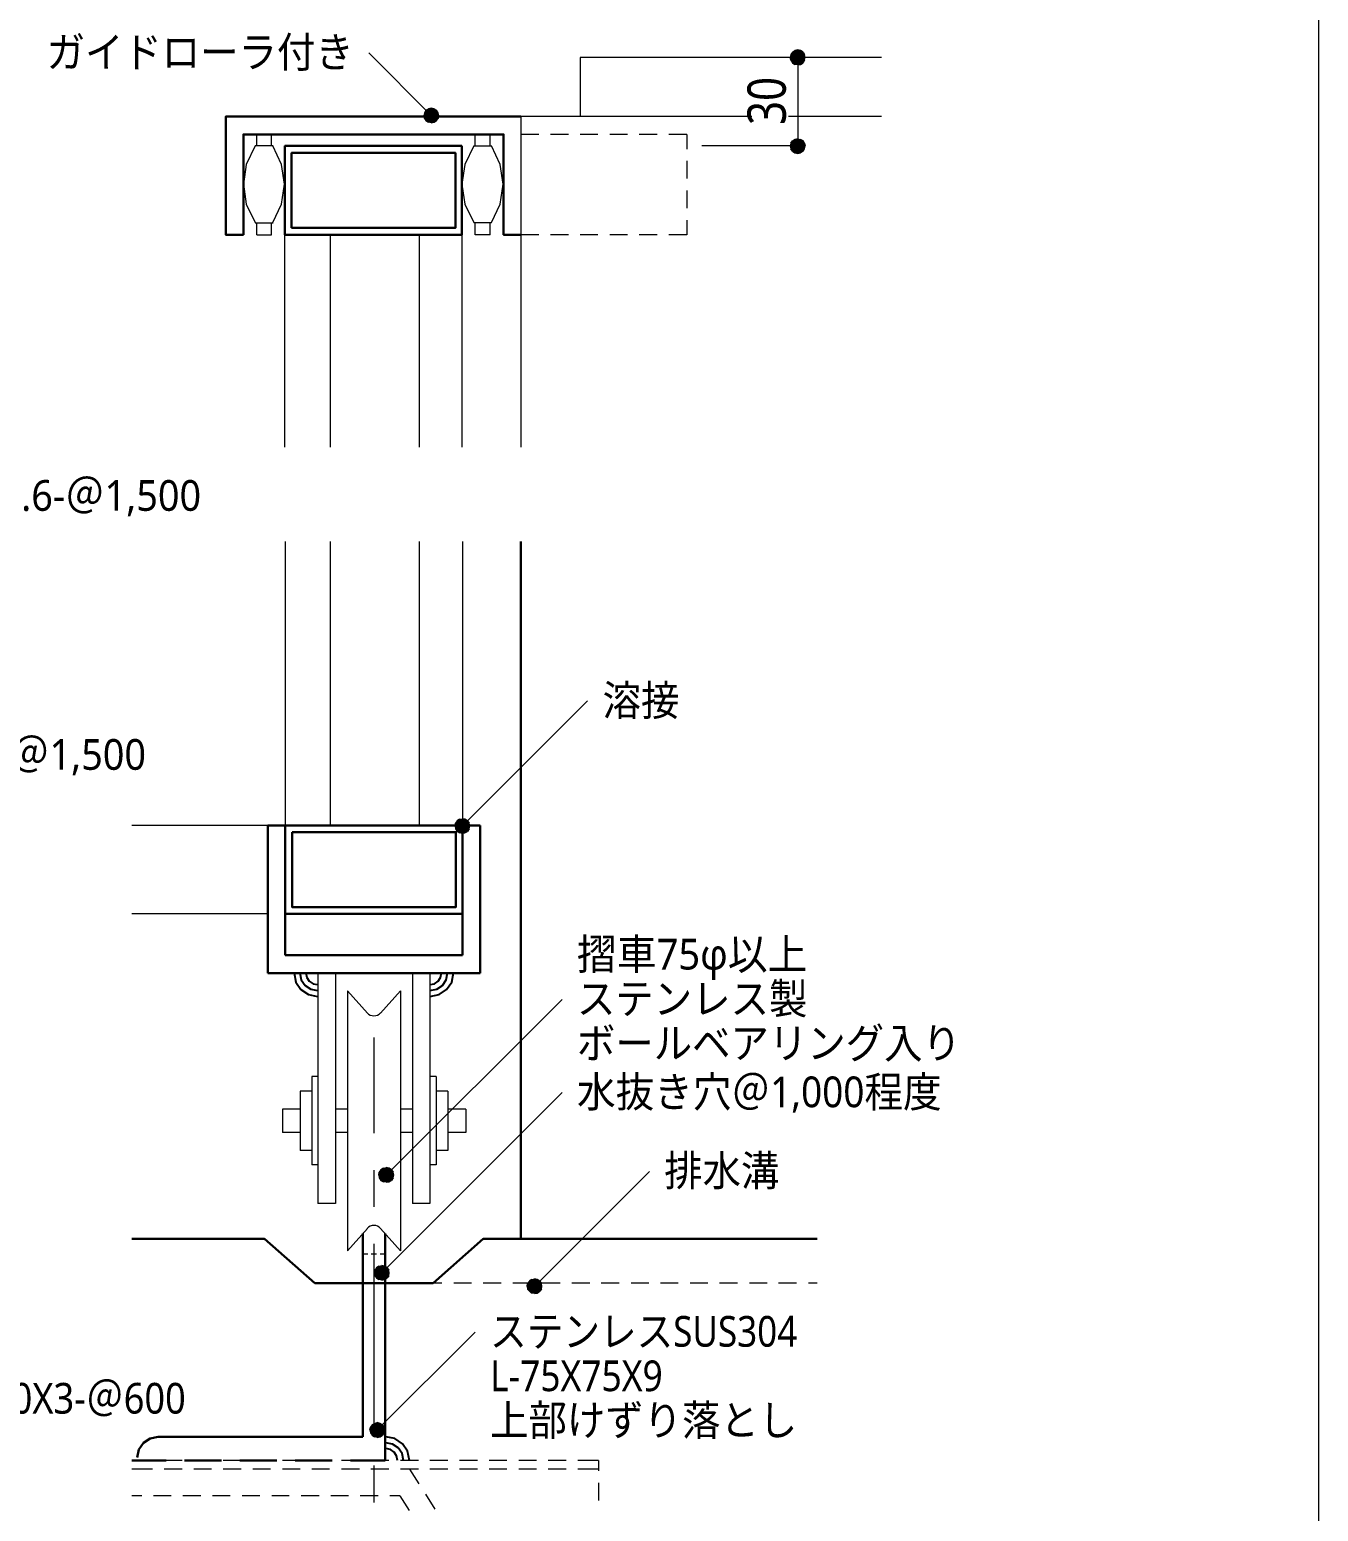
# Model space of a CAD drawing. Header units: millimetres. Extents: x 0 to 420, y 0 to 297.
# Drawn here: x 332.9 to 420.2, y 65 to 165.3 of the extents above; entities that cross this region are included whole.
import ezdxf
from ezdxf.enums import TextEntityAlignment as Align

# ---------------------------------------------------------------- set-up
doc = ezdxf.new("R2010")
doc.units = ezdxf.units.MM
doc.styles.add('kst32b', font='NotoSansJP-Variable.ttf')

msp = doc.modelspace()

# ---------------------------------------------------------------- hatches: boundary and pattern name
h = msp.add_hatch(color=7)
h.paths.add_polyline_path([(384.45, 163.64), (384.41, 163.45), (384.92, 163.45), (384.45, 163.64)])
h.paths.add_polyline_path([(384.41, 163.45), (384.92, 163.45), (384.45, 163.26), (384.41, 163.45)])
h.paths.add_polyline_path([(384.92, 163.45), (384.45, 163.26), (384.56, 163.09), (384.92, 163.45)])
h = msp.add_hatch(color=7)
h.paths.add_polyline_path([(384.92, 163.96), (384.73, 163.91), (384.92, 163.45), (384.92, 163.96)])
h.paths.add_polyline_path([(384.73, 163.91), (384.92, 163.45), (384.56, 163.81), (384.73, 163.91)])
h.paths.add_polyline_path([(384.92, 163.45), (384.56, 163.81), (384.45, 163.64), (384.92, 163.45)])
for points in [[(385.11, 163.91), (384.92, 163.96), (384.92, 163.45), (385.11, 163.91)], [(360.3, 159.07), (360.47, 159.17), (360.11, 159.51), (360.3, 159.07)], [(384.73, 156.99), (384.92, 156.95), (384.92, 157.46), (384.73, 156.99)], [(361.76, 111.23), (361.87, 111.06), (362.2, 111.42), (361.76, 111.23)], [(356.59, 87.61), (356.7, 87.44), (357.06, 87.8), (356.59, 87.61)], [(356.3, 80.98), (356.4, 80.84), (356.76, 81.17), (356.3, 80.98)], [(366.63, 80.07), (366.75, 79.93), (367.09, 80.26), (366.63, 80.07)], [(356, 70.36), (356.11, 70.19), (356.45, 70.55), (356, 70.36)]]:
    msp.add_hatch(color=7).paths.add_polyline_path(points)
h = msp.add_hatch(color=7)
h.paths.add_polyline_path([(385.42, 163.45), (385.38, 163.64), (384.92, 163.45), (385.42, 163.45)])
h.paths.add_polyline_path([(385.38, 163.64), (384.92, 163.45), (385.28, 163.81), (385.38, 163.64)])
h.paths.add_polyline_path([(384.92, 163.45), (385.28, 163.81), (385.11, 163.91), (384.92, 163.45)])
h = msp.add_hatch(color=7)
h.paths.add_polyline_path([(384.56, 163.09), (384.73, 162.98), (384.92, 163.45), (384.56, 163.09)])
h.paths.add_polyline_path([(384.73, 162.98), (384.92, 163.45), (384.92, 162.94), (384.73, 162.98)])
h.paths.add_polyline_path([(384.92, 163.45), (384.92, 162.94), (385.11, 162.98), (384.92, 163.45)])
h = msp.add_hatch(color=7)
h.paths.add_polyline_path([(385.11, 162.98), (385.28, 163.09), (384.92, 163.45), (385.11, 162.98)])
h.paths.add_polyline_path([(385.28, 163.09), (384.92, 163.45), (385.38, 163.26), (385.28, 163.09)])
h.paths.add_polyline_path([(384.92, 163.45), (385.38, 163.26), (385.42, 163.45), (384.92, 163.45)])
h = msp.add_hatch(color=7)
h.paths.add_polyline_path([(359.64, 159.7), (359.6, 159.51), (360.11, 159.51), (359.64, 159.7)])
h.paths.add_polyline_path([(359.6, 159.51), (360.11, 159.51), (359.64, 159.32), (359.6, 159.51)])
h.paths.add_polyline_path([(360.11, 159.51), (359.64, 159.32), (359.75, 159.17), (360.11, 159.51)])
h = msp.add_hatch(color=7)
h.paths.add_polyline_path([(360.11, 160.02), (359.92, 159.98), (360.11, 159.51), (360.11, 160.02)])
h.paths.add_polyline_path([(359.92, 159.98), (360.11, 159.51), (359.75, 159.87), (359.92, 159.98)])
h.paths.add_polyline_path([(360.11, 159.51), (359.75, 159.87), (359.64, 159.7), (360.11, 159.51)])
h = msp.add_hatch(color=7)
h.paths.add_polyline_path([(359.75, 159.17), (359.92, 159.07), (360.11, 159.51), (359.75, 159.17)])
h.paths.add_polyline_path([(359.92, 159.07), (360.11, 159.51), (360.11, 159.03), (359.92, 159.07)])
h.paths.add_polyline_path([(360.11, 159.51), (360.11, 159.03), (360.3, 159.07), (360.11, 159.51)])
h = msp.add_hatch(color=7)
h.paths.add_polyline_path([(360.57, 159.7), (360.47, 159.87), (360.11, 159.51), (360.57, 159.7)])
h.paths.add_polyline_path([(360.47, 159.87), (360.11, 159.51), (360.3, 159.98), (360.47, 159.87)])
h.paths.add_polyline_path([(360.11, 159.51), (360.3, 159.98), (360.11, 160.02), (360.11, 159.51)])
h = msp.add_hatch(color=7)
h.paths.add_polyline_path([(360.47, 159.17), (360.57, 159.32), (360.11, 159.51), (360.47, 159.17)])
h.paths.add_polyline_path([(360.57, 159.32), (360.11, 159.51), (360.62, 159.51), (360.57, 159.32)])
h.paths.add_polyline_path([(360.11, 159.51), (360.62, 159.51), (360.57, 159.7), (360.11, 159.51)])
h = msp.add_hatch(color=7)
h.paths.add_polyline_path([(384.73, 157.9), (384.56, 157.8), (384.92, 157.46), (384.73, 157.9)])
h.paths.add_polyline_path([(384.56, 157.8), (384.92, 157.46), (384.45, 157.65), (384.56, 157.8)])
h.paths.add_polyline_path([(384.92, 157.46), (384.45, 157.65), (384.41, 157.46), (384.92, 157.46)])
h = msp.add_hatch(color=7)
h.paths.add_polyline_path([(385.28, 157.8), (385.11, 157.9), (384.92, 157.46), (385.28, 157.8)])
h.paths.add_polyline_path([(385.11, 157.9), (384.92, 157.46), (384.92, 157.95), (385.11, 157.9)])
h.paths.add_polyline_path([(384.92, 157.46), (384.92, 157.95), (384.73, 157.9), (384.92, 157.46)])
h = msp.add_hatch(color=7)
h.paths.add_polyline_path([(385.38, 157.27), (385.42, 157.46), (384.92, 157.46), (385.38, 157.27)])
h.paths.add_polyline_path([(385.42, 157.46), (384.92, 157.46), (385.38, 157.65), (385.42, 157.46)])
h.paths.add_polyline_path([(384.92, 157.46), (385.38, 157.65), (385.28, 157.8), (384.92, 157.46)])
h = msp.add_hatch(color=7)
h.paths.add_polyline_path([(384.41, 157.46), (384.45, 157.27), (384.92, 157.46), (384.41, 157.46)])
h.paths.add_polyline_path([(384.45, 157.27), (384.92, 157.46), (384.56, 157.1), (384.45, 157.27)])
h.paths.add_polyline_path([(384.92, 157.46), (384.56, 157.1), (384.73, 156.99), (384.92, 157.46)])
h = msp.add_hatch(color=7)
h.paths.add_polyline_path([(384.92, 156.95), (385.11, 156.99), (384.92, 157.46), (384.92, 156.95)])
h.paths.add_polyline_path([(385.11, 156.99), (384.92, 157.46), (385.28, 157.1), (385.11, 156.99)])
h.paths.add_polyline_path([(384.92, 157.46), (385.28, 157.1), (385.38, 157.27), (384.92, 157.46)])
h = msp.add_hatch(color=7)
h.paths.add_polyline_path([(361.87, 111.78), (361.76, 111.61), (362.2, 111.42), (361.87, 111.78)])
h.paths.add_polyline_path([(361.76, 111.61), (362.2, 111.42), (361.72, 111.42), (361.76, 111.61)])
h.paths.add_polyline_path([(362.2, 111.42), (361.72, 111.42), (361.76, 111.23), (362.2, 111.42)])
h = msp.add_hatch(color=7)
h.paths.add_polyline_path([(362.39, 111.89), (362.2, 111.91), (362.2, 111.42), (362.39, 111.89)])
h.paths.add_polyline_path([(362.2, 111.91), (362.2, 111.42), (362.01, 111.89), (362.2, 111.91)])
h.paths.add_polyline_path([(362.2, 111.42), (362.01, 111.89), (361.87, 111.78), (362.2, 111.42)])
h = msp.add_hatch(color=7)
h.paths.add_polyline_path([(361.87, 111.06), (362.01, 110.96), (362.2, 111.42), (361.87, 111.06)])
h.paths.add_polyline_path([(362.01, 110.96), (362.2, 111.42), (362.2, 110.91), (362.01, 110.96)])
h.paths.add_polyline_path([(362.2, 111.42), (362.2, 110.91), (362.39, 110.96), (362.2, 111.42)])
h = msp.add_hatch(color=7)
h.paths.add_polyline_path([(362.71, 111.42), (362.67, 111.61), (362.2, 111.42), (362.71, 111.42)])
h.paths.add_polyline_path([(362.67, 111.61), (362.2, 111.42), (362.56, 111.78), (362.67, 111.61)])
h.paths.add_polyline_path([(362.2, 111.42), (362.56, 111.78), (362.39, 111.89), (362.2, 111.42)])
h = msp.add_hatch(color=7)
h.paths.add_polyline_path([(362.39, 110.96), (362.56, 111.06), (362.2, 111.42), (362.39, 110.96)])
h.paths.add_polyline_path([(362.56, 111.06), (362.2, 111.42), (362.67, 111.23), (362.56, 111.06)])
h.paths.add_polyline_path([(362.2, 111.42), (362.67, 111.23), (362.71, 111.42), (362.2, 111.42)])
h = msp.add_hatch(color=7)
h.paths.add_polyline_path([(357.25, 88.27), (357.06, 88.31), (357.06, 87.8), (357.25, 88.27)])
h.paths.add_polyline_path([(357.06, 88.31), (357.06, 87.8), (356.87, 88.27), (357.06, 88.31)])
h.paths.add_polyline_path([(357.06, 87.8), (356.87, 88.27), (356.7, 88.16), (357.06, 87.8)])
h = msp.add_hatch(color=7)
h.paths.add_polyline_path([(357.57, 87.8), (357.53, 87.99), (357.06, 87.8), (357.57, 87.8)])
h.paths.add_polyline_path([(357.53, 87.99), (357.06, 87.8), (357.42, 88.16), (357.53, 87.99)])
h.paths.add_polyline_path([(357.06, 87.8), (357.42, 88.16), (357.25, 88.27), (357.06, 87.8)])
h = msp.add_hatch(color=7)
h.paths.add_polyline_path([(356.7, 88.16), (356.59, 87.99), (357.06, 87.8), (356.7, 88.16)])
h.paths.add_polyline_path([(356.59, 87.99), (357.06, 87.8), (356.57, 87.8), (356.59, 87.99)])
h.paths.add_polyline_path([(357.06, 87.8), (356.57, 87.8), (356.59, 87.61), (357.06, 87.8)])
h = msp.add_hatch(color=7)
h.paths.add_polyline_path([(356.7, 87.44), (356.87, 87.33), (357.06, 87.8), (356.7, 87.44)])
h.paths.add_polyline_path([(356.87, 87.33), (357.06, 87.8), (357.06, 87.31), (356.87, 87.33)])
h.paths.add_polyline_path([(357.06, 87.8), (357.06, 87.31), (357.25, 87.33), (357.06, 87.8)])
h = msp.add_hatch(color=7)
h.paths.add_polyline_path([(357.25, 87.33), (357.42, 87.44), (357.06, 87.8), (357.25, 87.33)])
h.paths.add_polyline_path([(357.42, 87.44), (357.06, 87.8), (357.53, 87.61), (357.42, 87.44)])
h.paths.add_polyline_path([(357.06, 87.8), (357.53, 87.61), (357.57, 87.8), (357.06, 87.8)])
h = msp.add_hatch(color=7)
h.paths.add_polyline_path([(356.4, 81.53), (356.3, 81.36), (356.76, 81.17), (356.4, 81.53)])
h.paths.add_polyline_path([(356.3, 81.36), (356.76, 81.17), (356.26, 81.17), (356.3, 81.36)])
h.paths.add_polyline_path([(356.76, 81.17), (356.26, 81.17), (356.3, 80.98), (356.76, 81.17)])
h = msp.add_hatch(color=7)
h.paths.add_polyline_path([(356.95, 81.64), (356.76, 81.68), (356.76, 81.17), (356.95, 81.64)])
h.paths.add_polyline_path([(356.76, 81.68), (356.76, 81.17), (356.57, 81.64), (356.76, 81.68)])
h.paths.add_polyline_path([(356.76, 81.17), (356.57, 81.64), (356.4, 81.53), (356.76, 81.17)])
h = msp.add_hatch(color=7)
h.paths.add_polyline_path([(357.25, 81.17), (357.23, 81.36), (356.76, 81.17), (357.25, 81.17)])
h.paths.add_polyline_path([(357.23, 81.36), (356.76, 81.17), (357.12, 81.53), (357.23, 81.36)])
h.paths.add_polyline_path([(356.76, 81.17), (357.12, 81.53), (356.95, 81.64), (356.76, 81.17)])
h = msp.add_hatch(color=7)
h.paths.add_polyline_path([(356.4, 80.84), (356.57, 80.73), (356.76, 81.17), (356.4, 80.84)])
h.paths.add_polyline_path([(356.57, 80.73), (356.76, 81.17), (356.76, 80.69), (356.57, 80.73)])
h.paths.add_polyline_path([(356.76, 81.17), (356.76, 80.69), (356.95, 80.73), (356.76, 81.17)])
h = msp.add_hatch(color=7)
h.paths.add_polyline_path([(356.95, 80.73), (357.12, 80.84), (356.76, 81.17), (356.95, 80.73)])
h.paths.add_polyline_path([(357.12, 80.84), (356.76, 81.17), (357.23, 80.98), (357.12, 80.84)])
h.paths.add_polyline_path([(356.76, 81.17), (357.23, 80.98), (357.25, 81.17), (356.76, 81.17)])
h = msp.add_hatch(color=7)
h.paths.add_polyline_path([(366.75, 80.62), (366.63, 80.45), (367.09, 80.26), (366.75, 80.62)])
h.paths.add_polyline_path([(366.63, 80.45), (367.09, 80.26), (366.61, 80.26), (366.63, 80.45)])
h.paths.add_polyline_path([(367.09, 80.26), (366.61, 80.26), (366.63, 80.07), (367.09, 80.26)])
h = msp.add_hatch(color=7)
h.paths.add_polyline_path([(367.28, 80.73), (367.09, 80.77), (367.09, 80.26), (367.28, 80.73)])
h.paths.add_polyline_path([(367.09, 80.77), (367.09, 80.26), (366.9, 80.73), (367.09, 80.77)])
h.paths.add_polyline_path([(367.09, 80.26), (366.9, 80.73), (366.75, 80.62), (367.09, 80.26)])
h = msp.add_hatch(color=7)
h.paths.add_polyline_path([(366.75, 79.93), (366.9, 79.8), (367.09, 80.26), (366.75, 79.93)])
h.paths.add_polyline_path([(366.9, 79.8), (367.09, 80.26), (367.09, 79.78), (366.9, 79.8)])
h.paths.add_polyline_path([(367.09, 80.26), (367.09, 79.78), (367.28, 79.8), (367.09, 80.26)])
h = msp.add_hatch(color=7)
h.paths.add_polyline_path([(367.6, 80.26), (367.56, 80.45), (367.09, 80.26), (367.6, 80.26)])
h.paths.add_polyline_path([(367.56, 80.45), (367.09, 80.26), (367.45, 80.62), (367.56, 80.45)])
h.paths.add_polyline_path([(367.09, 80.26), (367.45, 80.62), (367.28, 80.73), (367.09, 80.26)])
h = msp.add_hatch(color=7)
h.paths.add_polyline_path([(367.28, 79.8), (367.45, 79.93), (367.09, 80.26), (367.28, 79.8)])
h.paths.add_polyline_path([(367.45, 79.93), (367.09, 80.26), (367.56, 80.07), (367.45, 79.93)])
h.paths.add_polyline_path([(367.09, 80.26), (367.56, 80.07), (367.6, 80.26), (367.09, 80.26)])
h = msp.add_hatch(color=7)
h.paths.add_polyline_path([(356.11, 70.89), (356, 70.74), (356.45, 70.55), (356.11, 70.89)])
h.paths.add_polyline_path([(356, 70.74), (356.45, 70.55), (355.96, 70.55), (356, 70.74)])
h.paths.add_polyline_path([(356.45, 70.55), (355.96, 70.55), (356, 70.36), (356.45, 70.55)])
h = msp.add_hatch(color=7)
h.paths.add_polyline_path([(356.64, 70.99), (356.45, 71.04), (356.45, 70.55), (356.64, 70.99)])
h.paths.add_polyline_path([(356.45, 71.04), (356.45, 70.55), (356.26, 70.99), (356.45, 71.04)])
h.paths.add_polyline_path([(356.45, 70.55), (356.26, 70.99), (356.11, 70.89), (356.45, 70.55)])
h = msp.add_hatch(color=7)
h.paths.add_polyline_path([(356.11, 70.19), (356.26, 70.08), (356.45, 70.55), (356.11, 70.19)])
h.paths.add_polyline_path([(356.26, 70.08), (356.45, 70.55), (356.45, 70.04), (356.26, 70.08)])
h.paths.add_polyline_path([(356.45, 70.55), (356.45, 70.04), (356.64, 70.08), (356.45, 70.55)])
h = msp.add_hatch(color=7)
h.paths.add_polyline_path([(356.95, 70.55), (356.91, 70.74), (356.45, 70.55), (356.95, 70.55)])
h.paths.add_polyline_path([(356.91, 70.74), (356.45, 70.55), (356.81, 70.89), (356.91, 70.74)])
h.paths.add_polyline_path([(356.45, 70.55), (356.81, 70.89), (356.64, 70.99), (356.45, 70.55)])
h = msp.add_hatch(color=7)
h.paths.add_polyline_path([(356.64, 70.08), (356.81, 70.19), (356.45, 70.55), (356.64, 70.08)])
h.paths.add_polyline_path([(356.81, 70.19), (356.45, 70.55), (356.91, 70.36), (356.81, 70.19)])
h.paths.add_polyline_path([(356.45, 70.55), (356.91, 70.36), (356.95, 70.55), (356.45, 70.55)])

# ---------------------------------------------------------------- linework, layer by layer
at = {"lineweight": 13}
msp.add_lwpolyline([(0.19, 0), (0.19, 296.97), (420.16, 296.97), (420.16, 0)], close=True, dxfattribs=at)
for points in [[(360.11, 159.51), (355.88, 163.77)], [(390.59, 163.45), (370.18, 163.45), (370.18, 159.45)], [(384.92, 163.45), (384.92, 157.46), (378.42, 157.46)], [(381.8, 159.45), (366.18, 159.45)], [(366.18, 159.45), (366.18, 137.08)], [(390.59, 159.45), (384.28, 159.45)], [(348.3, 157.46), (348.3, 158.24)], [(349.29, 157.46), (349.29, 158.24)], [(363.09, 157.46), (363.09, 158.24)], [(364.09, 157.46), (364.09, 158.24)], [(367.39, 158.24), (366.18, 158.24)], [(369.4, 158.24), (368.19, 158.24)], [(371.39, 158.24), (370.18, 158.24)], [(373.4, 158.24), (372.19, 158.24)], [(375.39, 158.24), (374.18, 158.24)], [(377.4, 158.24), (376.2, 158.24)], [(377.4, 158.24), (377.4, 157.25)], [(348.19, 157.47), (347.59, 156.21), (347.39, 154.87), (347.59, 153.52), (348.19, 152.27)], [(349.4, 157.46), (348.19, 157.46)], [(349.38, 152.27), (349.98, 153.52), (350.18, 154.87), (349.98, 156.21), (349.38, 157.47)], [(362.98, 157.47), (362.38, 156.21), (362.18, 154.87), (362.38, 153.52), (362.98, 152.27)], [(362.99, 157.46), (364.19, 157.46)], [(364.18, 152.27), (364.78, 153.52), (364.98, 154.87), (364.78, 156.21), (364.18, 157.47)], [(377.4, 156.44), (377.4, 155.26)], [(377.4, 154.45), (377.4, 153.25)], [(348.19, 152.25), (349.4, 152.25)], [(348.3, 151.45), (348.3, 152.25)], [(349.29, 151.45), (349.29, 152.25)], [(364.19, 152.25), (362.99, 152.25)], [(363.09, 151.45), (363.09, 152.25)], [(364.09, 151.45), (364.09, 152.25)], [(377.4, 152.44), (377.4, 151.45)], [(348.3, 151.45), (349.29, 151.45)], [(350.2, 137.08), (350.2, 151.45)], [(353.27, 151.45), (353.27, 137.08)], [(359.28, 151.45), (359.28, 137.08)], [(362.18, 151.45), (362.18, 137.08)], [(364.09, 151.45), (363.09, 151.45)], [(367.39, 151.45), (366.18, 151.45)], [(369.4, 151.45), (368.19, 151.45)], [(371.39, 151.45), (370.18, 151.45)], [(373.4, 151.45), (372.19, 151.45)], [(375.39, 151.45), (374.18, 151.45)], [(377.4, 151.45), (376.2, 151.45)], [(350.22, 130.68), (350.22, 111.46)], [(353.27, 130.68), (353.27, 111.46)], [(359.28, 130.68), (359.28, 111.46)], [(362.23, 130.68), (362.23, 111.46)], [(362.2, 111.42), (370.69, 119.91)], [(349.04, 111.46), (339.83, 111.46)], [(349.04, 105.47), (339.83, 105.47)], [(352.42, 101.47), (352.42, 85.87)], [(353.63, 101.47), (353.63, 85.87)], [(358.84, 101.47), (358.84, 85.87)], [(360.02, 101.47), (360.02, 85.87)], [(354.44, 100.27), (354.44, 82.68)], [(354.44, 100.27), (355.79, 98.76)], [(358.03, 100.27), (356.68, 98.76)], [(357.06, 87.8), (368.96, 99.69)], [(358.03, 100.27), (358.03, 82.68)], [(355.78, 98.77), (355.87, 98.69), (355.98, 98.63), (356.1, 98.59), (356.22, 98.57), (356.35, 98.59), (356.47, 98.63), (356.58, 98.69), (356.67, 98.77)], [(356.23, 97.11), (356.23, 90.64)], [(352.02, 94.47), (352.02, 88.48)], [(352.42, 94.47), (352.02, 94.47)], [(360.43, 94.47), (360.02, 94.47)], [(360.43, 94.47), (360.43, 88.48)], [(352.02, 93.47), (351.24, 93.47)], [(351.24, 93.47), (351.24, 89.47)], [(356.76, 81.17), (368.96, 93.39)], [(361.23, 93.47), (360.43, 93.47)], [(361.23, 93.47), (361.23, 89.47)], [(351.24, 92.27), (350.03, 92.27)], [(350.03, 92.27), (350.03, 90.68)], [(354.44, 92.27), (353.63, 92.27)], [(358.84, 92.27), (358.03, 92.27)], [(362.44, 92.27), (361.23, 92.27)], [(362.44, 92.27), (362.44, 90.68)], [(351.24, 90.68), (350.03, 90.68)], [(354.44, 90.68), (353.63, 90.68)], [(358.84, 90.68), (358.03, 90.68)], [(362.44, 90.68), (361.23, 90.68)], [(352.02, 89.47), (351.24, 89.47)], [(361.23, 89.47), (360.43, 89.47)], [(352.42, 88.48), (352.02, 88.48)], [(360.43, 88.48), (360.02, 88.48)], [(356.23, 88.14), (356.23, 85.64)], [(367.09, 80.26), (374.88, 88.05)], [(353.63, 85.87), (352.42, 85.87)], [(360.02, 85.87), (358.84, 85.87)], [(356.67, 84.19), (356.58, 84.28), (356.47, 84.34), (356.35, 84.38), (356.22, 84.39), (356.1, 84.38), (355.98, 84.34), (355.87, 84.28), (355.78, 84.19)], [(354.44, 82.68), (355.79, 84.18)], [(358.03, 82.68), (356.68, 84.18)], [(355.47, 82.47), (355.81, 82.47)], [(356.04, 82.47), (356.4, 82.47)], [(356.23, 83.14), (356.23, 70.63)], [(356.66, 82.47), (356.98, 82.47)], [(360.83, 80.48), (360.24, 80.48)], [(362.84, 80.48), (361.63, 80.48)], [(364.83, 80.48), (363.62, 80.48)], [(366.84, 80.48), (365.63, 80.48)], [(368.83, 80.48), (367.62, 80.48)], [(370.84, 80.48), (369.63, 80.48)], [(372.83, 80.48), (371.62, 80.48)], [(374.84, 80.48), (373.63, 80.48)], [(376.83, 80.48), (375.62, 80.48)], [(378.84, 80.48), (377.63, 80.48)], [(380.83, 80.48), (379.62, 80.48)], [(382.84, 80.48), (381.64, 80.48)], [(384.83, 80.48), (383.62, 80.48)], [(386.23, 80.48), (385.64, 80.48)], [(356.45, 70.55), (363.09, 77.17)], [(341.23, 68.47), (339.83, 68.47)], [(343.24, 68.47), (342.03, 68.47)], [(345.23, 68.47), (344.04, 68.47)], [(347.24, 68.47), (346.03, 68.47)], [(349.23, 68.47), (348.04, 68.47)], [(351.24, 68.47), (350.03, 68.47)], [(353.23, 68.47), (352.02, 68.47)], [(355.24, 68.47), (354.03, 68.47)], [(357.23, 68.47), (356.02, 68.47)], [(359.24, 68.47), (358.03, 68.47)], [(361.23, 68.47), (360.02, 68.47)], [(363.24, 68.47), (362.03, 68.47)], [(365.23, 68.47), (364.02, 68.47)], [(367.24, 68.47), (366.04, 68.47)], [(369.23, 68.47), (368.02, 68.47)], [(371.43, 68.47), (370.04, 68.47)], [(371.43, 68.47), (371.43, 67.78)], [(341.23, 67.88), (339.83, 67.88)], [(343.24, 67.88), (342.03, 67.88)], [(345.23, 67.88), (344.04, 67.88)], [(347.24, 67.88), (346.03, 67.88)], [(349.23, 67.88), (348.04, 67.88)], [(351.24, 67.88), (350.03, 67.88)], [(353.23, 67.88), (352.02, 67.88)], [(355.24, 67.88), (354.03, 67.88)], [(357.23, 67.88), (356.02, 67.88)], [(356.23, 68.14), (356.23, 65.64)], [(359.24, 67.88), (358.03, 67.88)], [(358.63, 67.88), (359.26, 66.89)], [(361.23, 67.88), (360.02, 67.88)], [(363.24, 67.88), (362.03, 67.88)], [(365.23, 67.88), (364.02, 67.88)], [(367.24, 67.88), (366.04, 67.88)], [(369.23, 67.88), (368.02, 67.88)], [(371.43, 67.88), (370.04, 67.88)], [(359.71, 66.21), (360.34, 65.19)], [(371.43, 66.97), (371.43, 65.76)], [(340.51, 66.08), (339.83, 66.08)], [(342.5, 66.08), (341.31, 66.08)], [(344.51, 66.08), (343.3, 66.08)], [(346.5, 66.08), (345.31, 66.08)], [(348.51, 66.08), (347.3, 66.08)], [(350.5, 66.08), (349.31, 66.08)], [(352.51, 66.08), (351.3, 66.08)], [(354.5, 66.08), (353.31, 66.08)], [(356.51, 66.08), (355.3, 66.08)], [(357.99, 66.08), (357.31, 66.08)], [(357.99, 66.08), (358.61, 65.09)]]:
    msp.add_lwpolyline(points, dxfattribs=at)
at = {"lineweight": 0}
for points in [[(384.45, 163.64), (384.41, 163.45), (384.92, 163.45)], [(384.92, 163.45), (384.56, 163.81), (384.45, 163.64)], [(384.73, 163.91), (384.92, 163.45), (384.56, 163.81)], [(384.92, 163.96), (384.73, 163.91), (384.92, 163.45)], [(385.11, 163.91), (384.92, 163.96), (384.92, 163.45)], [(384.92, 163.45), (385.28, 163.81), (385.11, 163.91)], [(385.38, 163.64), (384.92, 163.45), (385.28, 163.81)], [(385.42, 163.45), (385.38, 163.64), (384.92, 163.45)], [(384.41, 163.45), (384.92, 163.45), (384.45, 163.26)], [(384.92, 163.45), (384.45, 163.26), (384.56, 163.09)], [(384.56, 163.09), (384.73, 162.98), (384.92, 163.45)], [(384.73, 162.98), (384.92, 163.45), (384.92, 162.94)], [(384.92, 163.45), (384.92, 162.94), (385.11, 162.98)], [(385.11, 162.98), (385.28, 163.09), (384.92, 163.45)], [(385.28, 163.09), (384.92, 163.45), (385.38, 163.26)], [(384.92, 163.45), (385.38, 163.26), (385.42, 163.45)], [(359.64, 159.7), (359.6, 159.51), (360.11, 159.51)], [(359.6, 159.51), (360.11, 159.51), (359.64, 159.32)], [(360.11, 159.51), (359.75, 159.87), (359.64, 159.7)], [(360.11, 159.51), (359.64, 159.32), (359.75, 159.17)], [(359.92, 159.98), (360.11, 159.51), (359.75, 159.87)], [(359.75, 159.17), (359.92, 159.07), (360.11, 159.51)], [(360.11, 160.02), (359.92, 159.98), (360.11, 159.51)], [(359.92, 159.07), (360.11, 159.51), (360.11, 159.03)], [(360.11, 159.51), (360.3, 159.98), (360.11, 160.02)], [(360.47, 159.87), (360.11, 159.51), (360.3, 159.98)], [(360.57, 159.7), (360.47, 159.87), (360.11, 159.51)], [(360.11, 159.51), (360.62, 159.51), (360.57, 159.7)], [(360.47, 159.17), (360.57, 159.32), (360.11, 159.51)], [(360.57, 159.32), (360.11, 159.51), (360.62, 159.51)], [(360.11, 159.51), (360.11, 159.03), (360.3, 159.07)], [(360.3, 159.07), (360.47, 159.17), (360.11, 159.51)], [(384.92, 157.46), (384.45, 157.65), (384.41, 157.46)], [(384.56, 157.8), (384.92, 157.46), (384.45, 157.65)], [(384.73, 157.9), (384.56, 157.8), (384.92, 157.46)], [(384.92, 157.46), (384.92, 157.95), (384.73, 157.9)], [(385.11, 157.9), (384.92, 157.46), (384.92, 157.95)], [(385.28, 157.8), (385.11, 157.9), (384.92, 157.46)], [(384.92, 157.46), (385.38, 157.65), (385.28, 157.8)], [(385.42, 157.46), (384.92, 157.46), (385.38, 157.65)], [(384.41, 157.46), (384.45, 157.27), (384.92, 157.46)], [(384.45, 157.27), (384.92, 157.46), (384.56, 157.1)], [(384.92, 157.46), (384.56, 157.1), (384.73, 156.99)], [(384.73, 156.99), (384.92, 156.95), (384.92, 157.46)], [(384.92, 156.95), (385.11, 156.99), (384.92, 157.46)], [(385.11, 156.99), (384.92, 157.46), (385.28, 157.1)], [(384.92, 157.46), (385.28, 157.1), (385.38, 157.27)], [(385.38, 157.27), (385.42, 157.46), (384.92, 157.46)], [(361.76, 111.61), (362.2, 111.42), (361.72, 111.42)], [(362.2, 111.42), (361.72, 111.42), (361.76, 111.23)], [(361.87, 111.78), (361.76, 111.61), (362.2, 111.42)], [(361.76, 111.23), (361.87, 111.06), (362.2, 111.42)], [(362.2, 111.42), (362.01, 111.89), (361.87, 111.78)], [(361.87, 111.06), (362.01, 110.96), (362.2, 111.42)], [(362.2, 111.91), (362.2, 111.42), (362.01, 111.89)], [(362.01, 110.96), (362.2, 111.42), (362.2, 110.91)], [(362.39, 111.89), (362.2, 111.91), (362.2, 111.42)], [(362.2, 111.42), (362.56, 111.78), (362.39, 111.89)], [(362.67, 111.61), (362.2, 111.42), (362.56, 111.78)], [(362.71, 111.42), (362.67, 111.61), (362.2, 111.42)], [(362.2, 111.42), (362.2, 110.91), (362.39, 110.96)], [(362.39, 110.96), (362.56, 111.06), (362.2, 111.42)], [(362.56, 111.06), (362.2, 111.42), (362.67, 111.23)], [(362.2, 111.42), (362.67, 111.23), (362.71, 111.42)], [(357.06, 87.8), (356.87, 88.27), (356.7, 88.16)], [(357.06, 88.31), (357.06, 87.8), (356.87, 88.27)], [(357.25, 88.27), (357.06, 88.31), (357.06, 87.8)], [(357.06, 87.8), (357.42, 88.16), (357.25, 88.27)], [(356.59, 87.99), (357.06, 87.8), (356.57, 87.8)], [(357.06, 87.8), (356.57, 87.8), (356.59, 87.61)], [(356.7, 88.16), (356.59, 87.99), (357.06, 87.8)], [(356.59, 87.61), (356.7, 87.44), (357.06, 87.8)], [(356.7, 87.44), (356.87, 87.33), (357.06, 87.8)], [(356.87, 87.33), (357.06, 87.8), (357.06, 87.31)], [(357.53, 87.99), (357.06, 87.8), (357.42, 88.16)], [(357.57, 87.8), (357.53, 87.99), (357.06, 87.8)], [(357.06, 87.8), (357.06, 87.31), (357.25, 87.33)], [(357.25, 87.33), (357.42, 87.44), (357.06, 87.8)], [(357.42, 87.44), (357.06, 87.8), (357.53, 87.61)], [(357.06, 87.8), (357.53, 87.61), (357.57, 87.8)], [(356.3, 81.36), (356.76, 81.17), (356.26, 81.17)], [(356.4, 81.53), (356.3, 81.36), (356.76, 81.17)], [(356.76, 81.17), (356.57, 81.64), (356.4, 81.53)], [(356.76, 81.68), (356.76, 81.17), (356.57, 81.64)], [(356.95, 81.64), (356.76, 81.68), (356.76, 81.17)], [(356.76, 81.17), (357.12, 81.53), (356.95, 81.64)], [(357.23, 81.36), (356.76, 81.17), (357.12, 81.53)], [(357.25, 81.17), (357.23, 81.36), (356.76, 81.17)], [(356.76, 81.17), (356.26, 81.17), (356.3, 80.98)], [(356.3, 80.98), (356.4, 80.84), (356.76, 81.17)], [(356.4, 80.84), (356.57, 80.73), (356.76, 81.17)], [(356.57, 80.73), (356.76, 81.17), (356.76, 80.69)], [(356.76, 81.17), (356.76, 80.69), (356.95, 80.73)], [(356.95, 80.73), (357.12, 80.84), (356.76, 81.17)], [(357.12, 80.84), (356.76, 81.17), (357.23, 80.98)], [(356.76, 81.17), (357.23, 80.98), (357.25, 81.17)], [(366.63, 80.45), (367.09, 80.26), (366.61, 80.26)], [(367.09, 80.26), (366.61, 80.26), (366.63, 80.07)], [(366.75, 80.62), (366.63, 80.45), (367.09, 80.26)], [(366.63, 80.07), (366.75, 79.93), (367.09, 80.26)], [(367.09, 80.26), (366.9, 80.73), (366.75, 80.62)], [(366.75, 79.93), (366.9, 79.8), (367.09, 80.26)], [(367.09, 80.77), (367.09, 80.26), (366.9, 80.73)], [(366.9, 79.8), (367.09, 80.26), (367.09, 79.78)], [(367.28, 80.73), (367.09, 80.77), (367.09, 80.26)], [(367.09, 80.26), (367.45, 80.62), (367.28, 80.73)], [(367.56, 80.45), (367.09, 80.26), (367.45, 80.62)], [(367.6, 80.26), (367.56, 80.45), (367.09, 80.26)], [(367.09, 80.26), (367.09, 79.78), (367.28, 79.8)], [(367.28, 79.8), (367.45, 79.93), (367.09, 80.26)], [(367.45, 79.93), (367.09, 80.26), (367.56, 80.07)], [(367.09, 80.26), (367.56, 80.07), (367.6, 80.26)], [(356, 70.74), (356.45, 70.55), (355.96, 70.55)], [(356.45, 70.55), (355.96, 70.55), (356, 70.36)], [(356.11, 70.89), (356, 70.74), (356.45, 70.55)], [(356, 70.36), (356.11, 70.19), (356.45, 70.55)], [(356.45, 70.55), (356.26, 70.99), (356.11, 70.89)], [(356.11, 70.19), (356.26, 70.08), (356.45, 70.55)], [(356.45, 71.04), (356.45, 70.55), (356.26, 70.99)], [(356.26, 70.08), (356.45, 70.55), (356.45, 70.04)], [(356.64, 70.99), (356.45, 71.04), (356.45, 70.55)], [(356.45, 70.55), (356.81, 70.89), (356.64, 70.99)], [(356.91, 70.74), (356.45, 70.55), (356.81, 70.89)], [(356.95, 70.55), (356.91, 70.74), (356.45, 70.55)], [(356.45, 70.55), (356.45, 70.04), (356.64, 70.08)], [(356.64, 70.08), (356.81, 70.19), (356.45, 70.55)], [(356.81, 70.19), (356.45, 70.55), (356.91, 70.36)], [(356.45, 70.55), (356.91, 70.36), (356.95, 70.55)]]:
    msp.add_lwpolyline(points, close=True, dxfattribs=at)
at = {"lineweight": 30}
for points in [[(347.39, 151.45), (346.2, 151.45), (346.2, 159.45), (366.18, 159.45)], [(366.18, 151.45), (365, 151.45), (365, 158.24), (347.39, 158.24), (347.39, 151.45)], [(366.18, 83.48), (366.18, 130.68)], [(349.04, 111.46), (350.22, 111.46), (362.23, 111.46), (363.43, 111.46)], [(349.04, 111.46), (349.04, 101.47)], [(350.22, 111.46), (350.22, 102.68)], [(362.23, 111.46), (362.23, 102.68)], [(363.43, 111.46), (363.43, 101.47)], [(362.23, 105.47), (350.22, 105.47)], [(362.23, 102.68), (350.22, 102.68)], [(363.43, 101.47), (349.04, 101.47)], [(352.23, 80.48), (348.83, 83.48), (339.83, 83.48)], [(355.47, 83.84), (355.47, 70.08)], [(356.98, 83.84), (356.98, 68.47)], [(386.23, 83.48), (363.62, 83.48), (360.24, 80.48)], [(360.24, 80.48), (352.23, 80.48)], [(341.62, 70.08), (341.07, 69.97), (340.62, 69.67), (340.32, 69.22), (340.21, 68.68)], [(355.47, 70.08), (341.63, 70.08)], [(342.16, 68.47), (339.83, 68.47)], [(345.91, 68.47), (343.41, 68.47)], [(349.65, 68.47), (347.15, 68.47)], [(353.4, 68.47), (350.9, 68.47)], [(356.98, 68.47), (354.65, 68.47)]]:
    msp.add_lwpolyline(points, dxfattribs=at)
for points in [[(362.18, 157.46), (350.2, 157.46), (350.2, 151.45), (362.18, 151.45)], [(350.65, 151.91), (350.65, 156.99), (361.74, 156.99), (361.74, 151.91)], [(350.69, 111.02), (350.69, 105.94), (361.78, 105.94), (361.78, 111.02)]]:
    msp.add_lwpolyline(points, close=True, dxfattribs=at)
at = {"lineweight": 25}
for points in [[(350.82, 101.48), (350.94, 100.86), (351.28, 100.35), (351.79, 100.01), (352.41, 99.89)], [(351.22, 101.48), (351.31, 101.02), (351.57, 100.64), (351.95, 100.38), (352.41, 100.29)], [(351.62, 101.48), (351.68, 101.17), (351.85, 100.92), (352.11, 100.75), (352.41, 100.69)], [(360.01, 99.89), (360.64, 100.01), (361.14, 100.35), (361.49, 100.86), (361.61, 101.48)], [(360.01, 100.29), (360.48, 100.38), (360.86, 100.64), (361.12, 101.02), (361.21, 101.48)], [(360.01, 100.69), (360.32, 100.75), (360.57, 100.92), (360.74, 101.17), (360.81, 101.48)], [(358.63, 68.48), (358.5, 69.11), (358.16, 69.61), (357.65, 69.96), (357.03, 70.08)], [(358.22, 68.48), (358.13, 68.95), (357.87, 69.33), (357.49, 69.59), (357.03, 69.68)], [(357.82, 68.48), (357.76, 68.79), (357.59, 69.05), (357.34, 69.22), (357.03, 69.28)]]:
    msp.add_lwpolyline(points, dxfattribs=at)

# ---------------------------------------------------------------- texts
at = {"style": 'kst32b'}
for s, height, p, p2 in [('ガイドローラ付き', 2.079, (334.07, 162.77), (354.86, 162.77)), ('30', 2.599, (384.11, 158.88), (384.11, 162.13)), ('□-40X20X1.6-＠1,500', 2.0791, (318.54, 132.76), (344.53, 132.76)), ('溶接', 2.079, (371.71, 118.89), (376.91, 118.89)), ('□-60X30X2.3-＠1,500', 2.0791, (314.81, 115.23), (340.8, 115.23)), ('摺車75φ以上', 2.079, (369.97, 101.71), (385.57, 101.71)), ('ステンレス製', 2.079, (369.97, 98.7), (385.57, 98.7)), ('ボールベアリング入り', 2.079, (369.97, 95.69), (395.96, 95.69)), ('水抜き穴＠1,000程度', 2.0791, (369.97, 92.39), (394.66, 92.39)), ('排水溝', 2.079, (375.88, 87.06), (383.67, 87.06)), ('ステンレスSUS304', 2.0791, (364.09, 76.18), (384.88, 76.18)), ('L-75X75X9', 2.079, (364.09, 73.17), (375.78, 73.17)), ('L-30X30X3-＠600', 2.0791, (324, 71.65), (343.49, 71.65)), ('上部けずり落とし', 2.079, (364.09, 70.17), (384.88, 70.17))]:
    msp.add_text(s, height=height, dxfattribs=at).set_placement(p, p2, align=Align.FIT)

doc.saveas('drawing.dxf')
